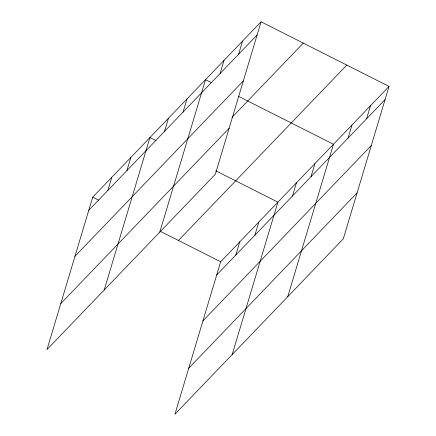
<?xml version="1.0" encoding="UTF-8"?>
<svg xmlns="http://www.w3.org/2000/svg" width="436" height="436" viewBox="0 0 436 436"><rect width="100%" height="100%" fill="white"/><g stroke="black" fill="none" stroke-linecap="round" stroke-linejoin="round"><path stroke-width="0.65" d="M261.066 21.8L92.699 197.176L46.974 349.601L215.34 174.226L261.066 21.8L389.026 86.399L343.301 238.824L174.934 414.2L220.66 261.774L389.026 86.399M107.839 190.445L111.785 177.299M126.92 170.569L130.865 157.423M104.215 289.973L149.946 137.547L155.979 140.594M164.525 131.4L168.465 118.26M183.044 112.106L186.984 98.967M159.778 232.099L205.509 79.674L211.542 82.72M220.082 73.526L224.028 60.381M238.606 54.233L242.547 41.093M235.8 255.044L239.745 241.898M254.88 235.168L258.826 222.022M232.175 354.572L277.906 202.151L215.738 170.765M292.485 195.998L296.425 182.858M311.004 176.705L314.945 163.565M287.738 296.698L333.469 144.272L238.083 96.122M348.042 138.125L351.988 124.985M366.567 118.832L370.507 105.692M88.759 210.321L257.126 34.94M74.97 256.281L243.337 80.905M231.99 117.388L303.293 43.12M60.762 303.636L229.129 128.26M178.433 240.459L346.8 65.084M216.719 274.92L385.086 99.544M202.931 320.88L371.298 145.504M188.723 368.235L357.089 192.859M92.699 197.176L98.732 200.222M160.306 231.309L220.66 261.774"/></g></svg>
